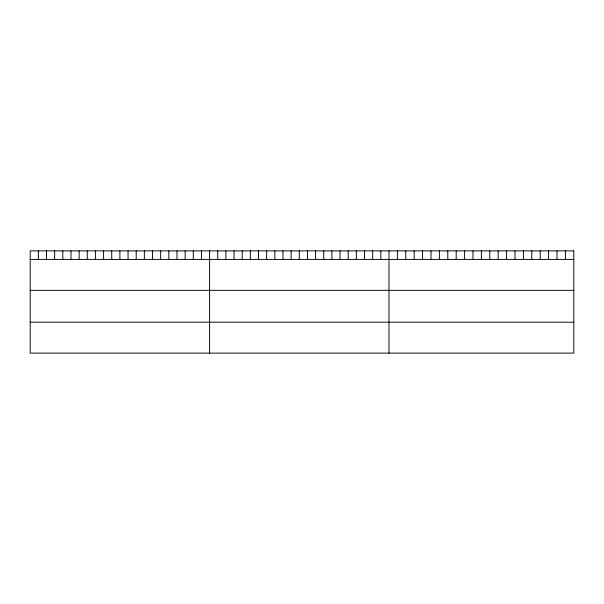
<?xml version="1.0" encoding="UTF-8"?>
<svg xmlns="http://www.w3.org/2000/svg" width="604" height="604" viewBox="0 0 604 604"><rect width="100%" height="100%" fill="white"/><g stroke="black" fill="none" stroke-linecap="round" stroke-linejoin="round"><path stroke-width="0.91" d="M30.2 259.403L573.8 259.403M30.2 290.328L573.8 290.328M30.2 322.196L573.8 322.196M565.397 250.879L565.397 259.403M557.001 250.879L557.001 259.403M548.598 250.879L548.598 259.403M540.195 250.879L540.195 259.403M531.792 250.879L531.792 259.403M523.396 250.879L523.396 259.403M514.993 250.879L514.993 259.403M506.59 250.879L506.59 259.403M498.187 250.879L498.187 259.403M489.791 250.879L489.791 259.403M481.388 250.879L481.388 259.403M472.985 250.879L472.985 259.403M464.589 250.879L464.589 259.403M456.186 250.879L456.186 259.403M447.783 250.879L447.783 259.403M439.38 250.879L439.38 259.403M430.984 250.879L430.984 259.403M422.581 250.879L422.581 259.403M414.178 250.879L414.178 259.403M405.775 250.879L405.775 259.403M397.379 250.879L397.379 259.403M388.976 250.879L388.976 353.121M380.822 250.879L380.822 259.403M372.668 250.879L372.668 259.403M364.514 250.879L364.514 259.403M356.36 250.879L356.36 259.403M348.206 250.879L348.206 259.403M340.052 250.879L340.052 259.403M331.898 250.879L331.898 259.403M323.744 250.879L323.744 259.403M315.59 250.879L315.59 259.403M307.436 250.879L307.436 259.403M299.282 250.879L299.282 259.403M291.128 250.879L291.128 259.403M282.974 250.879L282.974 259.403M274.82 250.879L274.82 259.403M266.666 250.879L266.666 259.403M258.512 250.879L258.512 259.403M250.358 250.879L250.358 259.403M242.204 250.879L242.204 259.403M234.05 250.879L234.05 259.403M225.896 250.879L225.896 259.403M217.742 250.879L217.742 259.403M209.588 250.879L209.588 353.121M201.434 250.879L201.434 259.403M193.28 250.879L193.28 259.403M185.126 250.879L185.126 259.403M176.972 250.879L176.972 259.403M168.818 250.879L168.818 259.403M160.664 250.879L160.664 259.403M152.51 250.879L152.51 259.403M144.356 250.879L144.356 259.403M136.202 250.879L136.202 259.403M128.048 250.879L128.048 259.403M119.894 250.879L119.894 259.403M111.74 250.879L111.74 259.403M103.586 250.879L103.586 259.403M95.432 250.879L95.432 259.403M87.278 250.879L87.278 259.403M79.124 250.879L79.124 259.403M70.97 250.879L70.97 259.403M62.816 250.879L62.816 259.403M54.662 250.879L54.662 259.403M46.508 250.879L46.508 259.403M38.354 250.879L38.354 259.403M573.8 250.879L30.2 250.879L30.2 353.121L573.8 353.121L573.8 250.879"/></g></svg>
